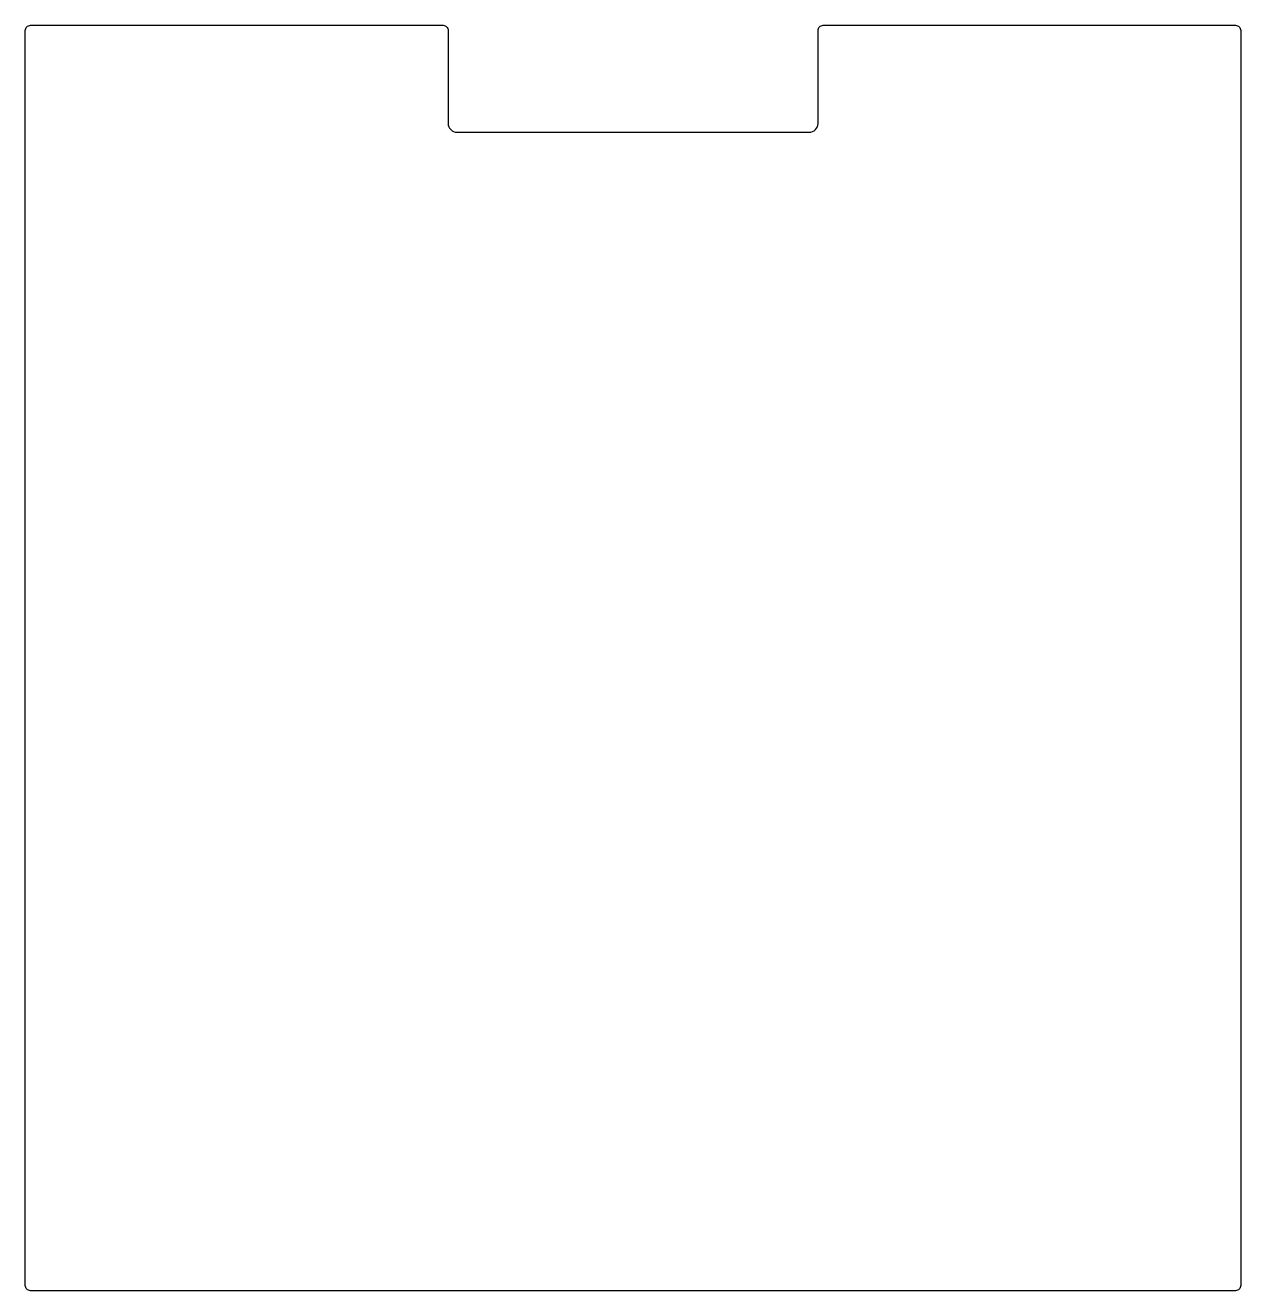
# Model space of a CAD drawing. Header units: millimetres. Extents: x -405 to 78, y -141 to 362.
import ezdxf

# ---------------------------------------------------------------- set-up
doc = ezdxf.new("R2010")
doc.units = ezdxf.units.MM
doc.layers.get('0').update_dxf_attribs({"linetype": 'CONTINUOUS'})

msp = doc.modelspace()

# ---------------------------------------------------------------- linework, layer by layer
msp.add_lwpolyline([(78.48, -139.5, -0.414214), (76.48, -141.5), (-402.52, -141.5, -0.414214), (-404.52, -139.5), (-404.52, 359.5, -0.414214), (-402.52, 361.5), (-238.5, 361.5, -0.414214), (-236.5, 359.5), (-236.5, 322.5, 0.414214), (-233, 319), (-93, 319, 0.414214), (-89.5, 322.5), (-89.5, 359.5, -0.414214), (-87.5, 361.5), (76.48, 361.5, -0.414214), (78.48, 359.5)], format="xyb", close=True)

doc.saveas('drawing.dxf')
